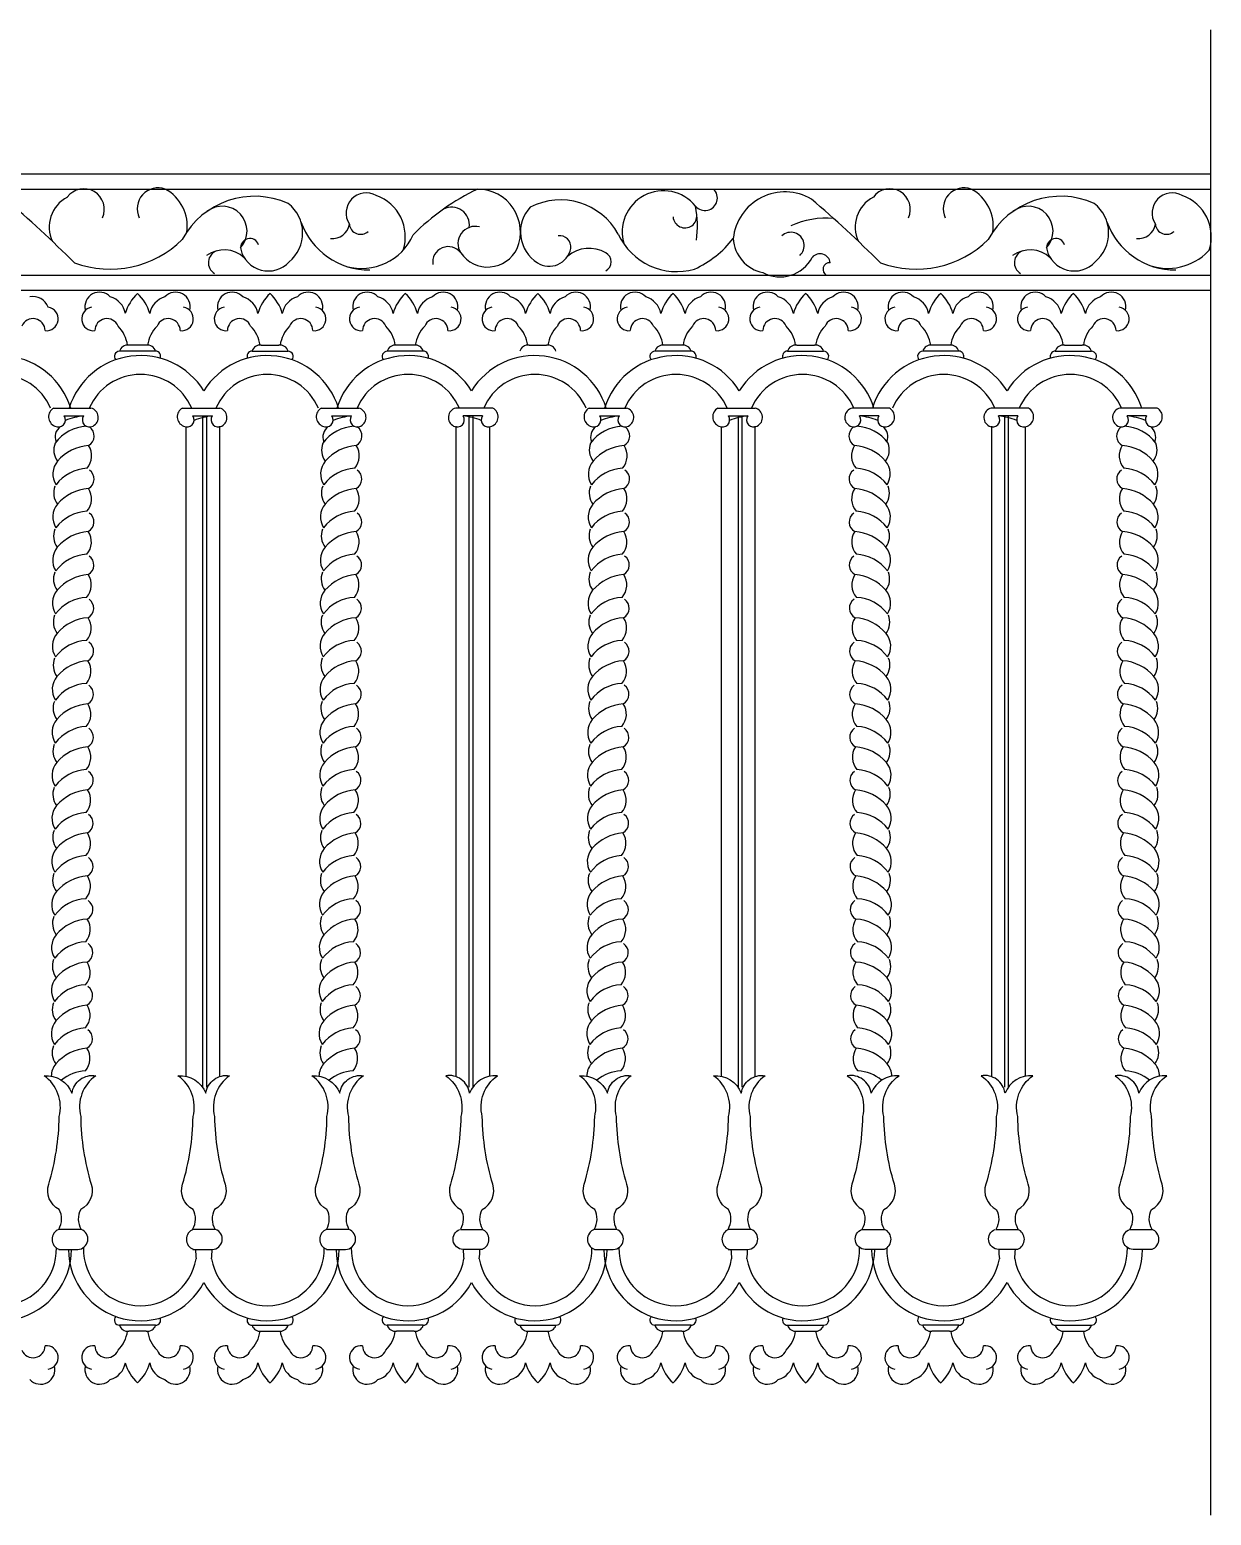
# Model space of a CAD drawing. Header units: metres. Extents: x 2581 to 4418, y 3129 to 4307.
# Drawn here: x 3480 to 4418, y 3129 to 4307 of the extents above; entities that cross this region are included whole.
import ezdxf

# ---------------------------------------------------------------- set-up
doc = ezdxf.new("R2010")
doc.units = ezdxf.units.M
for name, color, linetype in [('3', 3, 'Continuous'), ('4', 4, 'Continuous'), ('7', 7, 'Continuous')]:
    doc.layers.add(name, color=color, linetype=linetype)

msp = doc.modelspace()

# ---------------------------------------------------------------- linework, layer by layer
at = {"layer": '3'}
for p, q in [((4417.42, 3128.51), (4417.42, 4307.47)), ((3572.34, 4057.06), (3558.4, 4057.06)), ((3663.65, 4057.06), (3677.59, 4057.06)), ((3784.89, 4057.06), (3770.94, 4057.06)), ((3876.19, 4057.06), (3890.14, 4057.06)), ((3997.43, 4057.06), (3983.48, 4057.06)), ((4088.73, 4057.06), (4102.68, 4057.06)), ((4209.97, 4057.06), (4196.02, 4057.06)), ((4301.27, 4057.06), (4315.22, 4057.06)), ((3579.71, 4052.41), (3551.04, 4052.41)), ((3656.29, 4052.41), (3684.96, 4052.41)), ((3792.25, 4052.41), (3763.58, 4052.41)), ((4004.79, 4052.41), (3976.12, 4052.41)), ((4081.37, 4052.41), (4110.04, 4052.41)), ((4217.33, 4052.41), (4188.66, 4052.41)), ((4293.91, 4052.41), (4322.58, 4052.41)), ((3617.03, 4001.02), (3617.03, 3468.31)), ((3620.03, 4001.02), (3620.03, 3468.31)), ((3828.5, 4001.02), (3828.5, 3468.31)), ((3831.5, 4001.02), (3831.5, 3468.31)), ((4042.12, 4001.02), (4042.12, 3468.31)), ((4045.12, 4001.02), (4045.12, 3468.31)), ((4253.58, 4001.02), (4253.58, 3468.31)), ((4256.58, 4001.02), (4256.58, 3468.31)), ((3502.97, 3339.45), (3517.97, 3339.45)), ((3609.24, 3339.45), (3624.7, 3339.45)), ((3715.51, 3339.45), (3730.51, 3339.45)), ((3839.3, 3339.45), (3823.83, 3339.45)), ((3928.05, 3339.45), (3943.05, 3339.45)), ((4034.32, 3339.45), (4049.78, 3339.45)), ((4158.11, 3339.45), (4143.11, 3339.45)), ((4264.38, 3339.45), (4248.92, 3339.45)), ((4370.65, 3339.45), (4355.65, 3339.45)), ((3579.71, 3279.32), (3551.04, 3279.32)), ((3656.29, 3279.32), (3684.96, 3279.32)), ((3792.25, 3279.32), (3763.58, 3279.32)), ((3868.83, 3279.32), (3897.5, 3279.32)), ((4004.79, 3279.32), (3976.12, 3279.32)), ((4081.37, 3279.32), (4110.04, 3279.32)), ((4217.33, 3279.32), (4188.66, 3279.32)), ((4293.91, 3279.32), (4322.58, 3279.32)), ((3572.34, 3274.67), (3558.4, 3274.67)), ((3663.65, 3274.67), (3677.59, 3274.67)), ((3784.89, 3274.67), (3770.94, 3274.67)), ((3876.19, 3274.67), (3890.14, 3274.67)), ((3997.43, 3274.67), (3983.48, 3274.67)), ((4088.73, 3274.67), (4102.68, 3274.67)), ((4209.97, 3274.67), (4196.02, 3274.67)), ((4301.27, 3274.67), (4315.22, 3274.67))]:
    msp.add_line(p, q, dxfattribs=at)
for centre, radius, start, end in [((3526.58, 3959.42), 33.35, 92.89, 143.06), ((3739.13, 3959.42), 33.35, 92.89, 143.06), ((3951.67, 3959.42), 33.35, 92.89, 143.06), ((4134.49, 3959.42), 33.35, 36.94, 87.11), ((4347.03, 3959.42), 33.35, 36.94, 87.11), ((3529.18, 3941.57), 36.04, 94.3, 139.26), ((3741.73, 3941.57), 36.04, 94.3, 139.26), ((3954.27, 3941.57), 36.04, 94.3, 139.26), ((4131.89, 3941.57), 36.04, 40.74, 85.7), ((4344.43, 3941.57), 36.04, 40.74, 85.7), ((3527.15, 3926.37), 33.18, 93.26, 142.98), ((3739.69, 3926.37), 33.18, 93.26, 142.98), ((3952.23, 3926.37), 33.18, 93.26, 142.98), ((4133.92, 3926.37), 33.18, 37.02, 86.74), ((4346.47, 3926.37), 33.18, 37.02, 86.74), ((3529.09, 3907.41), 36.04, 94.3, 139.26), ((3741.63, 3907.41), 36.04, 94.3, 139.26), ((3954.17, 3907.41), 36.04, 94.3, 139.26), ((4131.99, 3907.41), 36.04, 40.74, 85.7), ((4344.53, 3907.41), 36.04, 40.74, 85.7), ((3527.06, 3892.2), 33.18, 93.26, 142.98), ((3739.6, 3892.2), 33.18, 93.26, 142.98), ((3952.14, 3892.2), 33.18, 93.26, 142.98), ((4134.02, 3892.2), 33.18, 37.02, 86.74), ((4346.56, 3892.2), 33.18, 37.02, 86.74), ((3528.99, 3873.24), 36.04, 94.3, 139.26), ((3741.54, 3873.24), 36.04, 94.3, 139.26), ((3954.08, 3873.24), 36.04, 94.3, 139.26), ((4132.08, 3873.24), 36.04, 40.74, 85.7), ((4344.62, 3873.24), 36.04, 40.74, 85.7), ((3526.96, 3858.04), 33.18, 93.26, 142.98), ((3739.5, 3858.04), 33.18, 93.26, 142.98), ((3952.05, 3858.04), 33.18, 93.26, 142.98), ((4134.11, 3858.04), 33.18, 37.02, 86.74), ((4346.65, 3858.04), 33.18, 37.02, 86.74), ((3528.9, 3839.08), 36.04, 94.3, 139.26), ((3741.44, 3839.08), 36.04, 94.3, 139.26), ((3953.98, 3839.08), 36.04, 94.3, 139.26), ((4132.17, 3839.08), 36.04, 40.74, 85.7), ((4344.72, 3839.08), 36.04, 40.74, 85.7), ((3526.87, 3823.87), 33.18, 93.26, 142.98), ((3739.41, 3823.87), 33.18, 93.26, 142.98), ((3951.95, 3823.87), 33.18, 93.26, 142.98), ((4134.21, 3823.87), 33.18, 37.02, 86.74), ((4346.75, 3823.87), 33.18, 37.02, 86.74), ((3528.81, 3804.91), 36.04, 94.3, 139.26), ((3741.35, 3804.91), 36.04, 94.3, 139.26), ((3953.89, 3804.91), 36.04, 94.3, 139.26), ((4132.27, 3804.91), 36.04, 40.74, 85.7), ((4344.81, 3804.91), 36.04, 40.74, 85.7), ((3526.77, 3789.71), 33.18, 93.26, 142.98), ((3739.31, 3789.71), 33.18, 93.26, 142.98), ((3951.86, 3789.71), 33.18, 93.26, 142.98), ((4134.3, 3789.71), 33.18, 37.02, 86.74), ((4346.84, 3789.71), 33.18, 37.02, 86.74), ((3528.71, 3770.75), 36.04, 94.3, 139.26), ((3741.25, 3770.75), 36.04, 94.3, 139.26), ((3953.79, 3770.75), 36.04, 94.3, 139.26), ((4132.36, 3770.75), 36.04, 40.74, 85.7), ((4344.91, 3770.75), 36.04, 40.74, 85.7), ((3526.68, 3755.54), 33.18, 93.26, 142.98), ((3739.22, 3755.54), 33.18, 93.26, 142.98), ((3951.76, 3755.54), 33.18, 93.26, 142.98), ((4134.4, 3755.54), 33.18, 37.02, 86.74), ((4346.94, 3755.54), 33.18, 37.02, 86.74), ((3528.62, 3736.58), 36.04, 94.3, 139.26), ((3741.16, 3736.58), 36.04, 94.3, 139.26), ((3953.7, 3736.58), 36.04, 94.3, 139.26), ((4132.46, 3736.58), 36.04, 40.74, 85.7), ((4345, 3736.58), 36.04, 40.74, 85.7), ((3526.58, 3721.38), 33.18, 93.26, 142.98), ((3739.13, 3721.38), 33.18, 93.26, 142.98), ((3951.67, 3721.38), 33.18, 93.26, 142.98), ((4134.49, 3721.38), 33.18, 37.02, 86.74), ((4347.03, 3721.38), 33.18, 37.02, 86.74), ((3528.52, 3702.42), 36.04, 94.3, 139.26), ((3741.06, 3702.42), 36.04, 94.3, 139.26), ((3953.61, 3702.42), 36.04, 94.3, 139.26), ((4132.55, 3702.42), 36.04, 40.74, 85.7), ((4345.1, 3702.42), 36.04, 40.74, 85.7), ((3526.49, 3687.21), 33.18, 93.26, 142.98), ((3739.03, 3687.21), 33.18, 93.26, 142.98), ((3951.57, 3687.21), 33.18, 93.26, 142.98), ((4134.59, 3687.21), 33.18, 37.02, 86.74), ((4347.13, 3687.21), 33.18, 37.02, 86.74), ((3528.43, 3668.25), 36.04, 94.3, 139.26), ((3740.97, 3668.25), 36.04, 94.3, 139.26), ((3953.51, 3668.25), 36.04, 94.3, 139.26), ((4132.65, 3668.25), 36.04, 40.74, 85.7), ((4345.19, 3668.25), 36.04, 40.74, 85.7), ((3526.39, 3653.05), 33.18, 93.26, 142.98), ((3738.94, 3653.05), 33.18, 93.26, 142.98), ((3951.48, 3653.05), 33.18, 93.26, 142.98), ((4134.68, 3653.05), 33.18, 37.02, 86.74), ((4347.22, 3653.05), 33.18, 37.02, 86.74), ((3528.33, 3634.09), 36.04, 94.3, 139.26), ((3740.87, 3634.09), 36.04, 94.3, 139.26), ((3953.42, 3634.09), 36.04, 94.3, 139.26), ((4132.74, 3634.09), 36.04, 40.74, 85.7), ((4345.28, 3634.09), 36.04, 40.74, 85.7), ((3526.3, 3618.88), 33.18, 93.26, 142.98), ((3738.84, 3618.88), 33.18, 93.26, 142.98), ((3951.38, 3618.88), 33.18, 93.26, 142.98), ((4134.78, 3618.88), 33.18, 37.02, 86.74), ((4347.32, 3618.88), 33.18, 37.02, 86.74), ((3528.24, 3599.92), 36.04, 94.3, 139.26), ((3740.78, 3599.92), 36.04, 94.3, 139.26), ((3953.32, 3599.92), 36.04, 94.3, 139.26), ((4132.84, 3599.92), 36.04, 40.74, 85.7), ((4345.38, 3599.92), 36.04, 40.74, 85.7), ((3526.21, 3584.72), 33.18, 93.26, 142.98), ((3738.75, 3584.72), 33.18, 93.26, 142.98), ((3951.29, 3584.72), 33.18, 93.26, 142.98), ((4134.87, 3584.72), 33.18, 37.02, 86.74), ((4347.41, 3584.72), 33.18, 37.02, 86.74), ((3528.14, 3565.76), 36.04, 94.3, 139.26), ((3740.68, 3565.76), 36.04, 94.3, 139.26), ((3953.23, 3565.76), 36.04, 94.3, 139.26), ((4132.93, 3565.76), 36.04, 40.74, 85.7), ((4345.47, 3565.76), 36.04, 40.74, 85.7), ((3526.11, 3550.55), 33.18, 93.26, 142.98), ((3738.65, 3550.55), 33.18, 93.26, 142.98), ((3951.19, 3550.55), 33.18, 93.26, 142.98), ((4134.96, 3550.55), 33.18, 37.02, 86.74), ((4347.51, 3550.55), 33.18, 37.02, 86.74), ((3528.05, 3531.59), 36.04, 94.3, 139.26), ((3740.59, 3531.59), 36.04, 94.3, 139.26), ((3953.13, 3531.59), 36.04, 94.3, 139.26), ((4133.03, 3531.59), 36.04, 40.74, 85.7), ((4345.57, 3531.59), 36.04, 40.74, 85.7), ((3526.02, 3516.39), 33.18, 93.26, 142.98), ((3738.56, 3516.39), 33.18, 93.26, 142.98), ((3951.1, 3516.39), 33.18, 93.26, 142.98), ((4135.06, 3516.39), 33.18, 37.02, 86.74), ((4347.6, 3516.39), 33.18, 37.02, 86.74), ((3527.95, 3497.43), 36.04, 94.3, 139.26), ((3740.5, 3497.43), 36.04, 94.3, 139.26), ((3953.04, 3497.43), 36.04, 94.3, 139.26), ((4133.12, 3497.43), 36.04, 40.74, 85.7), ((4345.66, 3497.43), 36.04, 40.74, 85.7), ((3525.92, 3482.22), 33.18, 93.26, 142.98), ((3738.46, 3482.22), 33.18, 93.26, 142.98), ((3951, 3482.22), 33.18, 93.26, 142.98), ((4135.15, 3482.22), 33.18, 37.02, 86.74), ((4347.7, 3482.22), 33.18, 37.02, 86.74), ((3527.86, 3463.26), 36.04, 94.3, 139.26), ((3740.4, 3463.26), 36.04, 94.3, 139.26), ((3952.94, 3463.26), 36.04, 94.3, 139.26), ((4133.22, 3463.26), 36.04, 40.74, 85.7), ((4345.76, 3463.26), 36.04, 40.74, 85.7), ((3525.83, 3448.06), 33.18, 93.26, 128.92), ((3738.37, 3448.06), 33.18, 93.26, 128.92), ((3950.91, 3448.06), 33.18, 93.26, 128.92), ((4135.25, 3448.06), 33.18, 51.08, 86.74), ((4347.79, 3448.06), 33.18, 51.08, 86.74)]:
    msp.add_arc(centre, radius, start, end, dxfattribs=at)
at = {"layer": '4'}
for points in [[(3502.85, 3355.43, 0.26), (3503.2, 3371.29, -0.37), (3494.89, 3391.28, 0.07), (3503.2, 3444.91, 0.31), (3491.22, 3477.32, -0.33), (3513.31, 3463.59, -0.42), (3532.23, 3477.32, 0.31), (3520.25, 3444.91, 0.07), (3528.56, 3391.28, -0.37), (3520.25, 3371.29, 0.26), (3520.6, 3355.43)], [(3609.12, 3355.43, 0.26), (3609.47, 3371.29, -0.37), (3601.16, 3391.28, 0.07), (3609.47, 3444.91, 0.31), (3597.49, 3477.32, -0.33), (3619.58, 3463.59, -0.42), (3638.5, 3477.32, 0.31), (3626.52, 3444.91, 0.07), (3634.83, 3391.28, -0.37), (3626.52, 3371.29, 0.26), (3626.87, 3355.43)], [(3715.39, 3355.43, 0.26), (3715.74, 3371.29, -0.37), (3707.43, 3391.28, 0.07), (3715.74, 3444.91, 0.31), (3703.76, 3477.32, -0.33), (3725.85, 3463.59, -0.42), (3744.77, 3477.32, 0.31), (3732.79, 3444.91, 0.07), (3741.1, 3391.28, -0.37), (3732.79, 3371.29, 0.26), (3733.14, 3355.43)], [(3839.41, 3355.43, -0.26), (3839.06, 3371.29, 0.37), (3847.37, 3391.28, -0.07), (3839.06, 3444.91, -0.31), (3851.04, 3477.32, 0.33), (3828.95, 3463.59, 0.42), (3810.03, 3477.32, -0.31), (3822.02, 3444.91, -0.07), (3813.7, 3391.28, 0.37), (3822.02, 3371.29, -0.26), (3821.66, 3355.43)], [(3927.93, 3355.43, 0.26), (3928.29, 3371.29, -0.37), (3919.97, 3391.28, 0.07), (3928.29, 3444.91, 0.31), (3916.3, 3477.32, -0.33), (3938.4, 3463.59, -0.42), (3957.32, 3477.32, 0.31), (3945.33, 3444.91, 0.07), (3953.64, 3391.28, -0.37), (3945.33, 3371.29, 0.26), (3945.68, 3355.43)], [(4034.2, 3355.43, 0.26), (4034.56, 3371.29, -0.37), (4026.24, 3391.28, 0.07), (4034.56, 3444.91, 0.31), (4022.57, 3477.32, -0.33), (4044.67, 3463.59, -0.42), (4063.59, 3477.32, 0.31), (4051.6, 3444.91, 0.07), (4059.92, 3391.28, -0.37), (4051.6, 3371.29, 0.26), (4051.95, 3355.43)], [(4158.22, 3355.43, -0.26), (4157.87, 3371.29, 0.37), (4166.19, 3391.28, -0.07), (4157.87, 3444.91, -0.31), (4169.86, 3477.32, 0.33), (4147.76, 3463.59, 0.42), (4128.84, 3477.32, -0.31), (4140.83, 3444.91, -0.07), (4132.51, 3391.28, 0.37), (4140.83, 3371.29, -0.26), (4140.48, 3355.43)], [(4264.5, 3355.43, -0.26), (4264.14, 3371.29, 0.37), (4272.46, 3391.28, -0.07), (4264.14, 3444.91, -0.31), (4276.13, 3477.32, 0.33), (4254.03, 3463.59, 0.42), (4235.11, 3477.32, -0.31), (4247.1, 3444.91, -0.07), (4238.79, 3391.28, 0.37), (4247.1, 3371.29, -0.26), (4246.75, 3355.43)], [(4370.77, 3355.43, -0.26), (4370.41, 3371.29, 0.37), (4378.73, 3391.28, -0.07), (4370.41, 3444.91, -0.31), (4382.4, 3477.32, 0.33), (4360.31, 3463.59, 0.42), (4341.38, 3477.32, -0.31), (4353.37, 3444.91, -0.07), (4345.06, 3391.28, 0.37), (4353.37, 3371.29, -0.26), (4353.02, 3355.43)]]:
    msp.add_lwpolyline(points, format="xyb", close=True, dxfattribs=at)
for points in [[(3517.97, 3339.45, 0.82), (3520.6, 3355.43, 0.82)], [(3624.7, 3339.45, 0.82), (3627.33, 3355.43, 0.82)], [(3730.51, 3339.45, 0.82), (3733.14, 3355.43, 0.82)], [(3823.83, 3339.45, -0.82), (3821.2, 3355.43, -0.82)], [(3943.05, 3339.45, 0.82), (3945.68, 3355.43, 0.82)], [(4049.78, 3339.45, 0.82), (4052.42, 3355.43, 0.82)], [(4143.11, 3339.45, -0.82), (4140.48, 3355.43, -0.82)], [(4248.92, 3339.45, -0.82), (4246.28, 3355.43, -0.82)], [(4355.65, 3339.45, -0.82), (4353.02, 3355.43, -0.82)]]:
    msp.add_lwpolyline(points, format="xyb", dxfattribs=at)
for centre, radius, start, end in [((3482.52, 4082.97), 12.72, 19.72, 102.46), ((3535.12, 4087.68), 11.51, 42.06, 194.52), ((3539.34, 4079.37), 16.6, 9.9, 74.85), ((3587.95, 4073.43), 33.44, 132.47, 164.75), ((3542.79, 4073.43), 33.44, 15.25, 47.53), ((3591.41, 4079.37), 16.6, 105.15, 170.1), ((3595.62, 4087.68), 11.51, 345.48, 137.94), ((3640.37, 4087.68), 11.51, 42.06, 194.52), ((3644.59, 4079.37), 16.6, 9.9, 74.85), ((3693.2, 4073.43), 33.44, 132.47, 164.75), ((3648.04, 4073.43), 33.44, 15.25, 47.53), ((3696.66, 4079.37), 16.6, 105.15, 170.1), ((3700.87, 4087.68), 11.51, 345.48, 137.94), ((3747.67, 4087.68), 11.51, 42.06, 194.52), ((3751.88, 4079.37), 16.6, 9.9, 74.85), ((3800.49, 4073.43), 33.44, 132.47, 164.75), ((3755.33, 4073.43), 33.44, 15.25, 47.53), ((3803.95, 4079.37), 16.6, 105.15, 170.1), ((3808.16, 4087.68), 11.51, 345.48, 137.94), ((3852.92, 4087.68), 11.51, 42.06, 194.52), ((3857.13, 4079.37), 16.6, 9.9, 74.85), ((3905.74, 4073.43), 33.44, 132.47, 164.75), ((3860.58, 4073.43), 33.44, 15.25, 47.53), ((3909.2, 4079.37), 16.6, 105.15, 170.1), ((3913.41, 4087.68), 11.51, 345.48, 137.94), ((3960.21, 4087.68), 11.51, 42.06, 194.52), ((3964.42, 4079.37), 16.6, 9.9, 74.85), ((4013.03, 4073.43), 33.44, 132.47, 164.75), ((3967.87, 4073.43), 33.44, 15.25, 47.53), ((4016.49, 4079.37), 16.6, 105.15, 170.1), ((4020.7, 4087.68), 11.51, 345.48, 137.94), ((4065.46, 4087.68), 11.51, 42.06, 194.52), ((4069.67, 4079.37), 16.6, 9.9, 74.85), ((4118.28, 4073.43), 33.44, 132.47, 164.75), ((4073.12, 4073.43), 33.44, 15.25, 47.53), ((4121.74, 4079.37), 16.6, 105.15, 170.1), ((4125.95, 4087.68), 11.51, 345.48, 137.94), ((4172.75, 4087.68), 11.51, 42.06, 194.52), ((4176.96, 4079.37), 16.6, 9.9, 74.85), ((4225.58, 4073.43), 33.44, 132.47, 164.75), ((4180.42, 4073.43), 33.44, 15.25, 47.53), ((4229.03, 4079.37), 16.6, 105.15, 170.1), ((4233.24, 4087.68), 11.51, 345.48, 137.94), ((4278, 4087.68), 11.51, 42.06, 194.52), ((4282.21, 4079.37), 16.6, 9.9, 74.85), ((4330.83, 4073.43), 33.44, 132.47, 164.75), ((4285.67, 4073.43), 33.44, 15.25, 47.53), ((4334.28, 4079.37), 16.6, 105.15, 170.1), ((4338.49, 4087.68), 11.51, 345.48, 137.94), ((3492.99, 4077.98), 9.4, 263.81, 80.77), ((3530.46, 4077.98), 9.4, 99.23, 276.19), ((3600.28, 4077.98), 9.4, 263.81, 80.77), ((3635.71, 4077.98), 9.4, 99.23, 276.19), ((3705.53, 4077.98), 9.4, 263.81, 80.77), ((3743, 4077.98), 9.4, 99.23, 276.19), ((3812.83, 4077.98), 9.4, 263.81, 80.77), ((3848.25, 4077.98), 9.4, 99.23, 276.19), ((3918.08, 4077.98), 9.4, 263.81, 80.77), ((3955.54, 4077.98), 9.4, 99.23, 276.19), ((4025.37, 4077.98), 9.4, 263.81, 80.77), ((4060.79, 4077.98), 9.4, 99.23, 276.19), ((4130.62, 4077.98), 9.4, 263.81, 80.77), ((4168.08, 4077.98), 9.4, 99.23, 276.19), ((4237.91, 4077.98), 9.4, 263.81, 80.77), ((4273.33, 4077.98), 9.4, 99.23, 276.19), ((4343.16, 4077.98), 9.4, 263.81, 80.77), ((3482.44, 4068.64), 9.54, 0, 158.34), ((3541.01, 4068.64), 9.54, 21.66, 180), ((3531.71, 4053.68), 25.91, 7.66, 45.48), ((3599.04, 4053.68), 25.91, 134.52, 172.34), ((3589.73, 4068.64), 9.54, 0, 158.34), ((3646.26, 4068.64), 9.54, 21.66, 180), ((3636.96, 4053.68), 25.91, 7.66, 45.48), ((3704.29, 4053.68), 25.91, 134.52, 172.34), ((3694.98, 4068.64), 9.54, 0, 158.34), ((3753.55, 4068.64), 9.54, 21.66, 180), ((3744.25, 4053.68), 25.91, 7.66, 45.48), ((3811.58, 4053.68), 25.91, 134.52, 172.34), ((3802.27, 4068.64), 9.54, 0, 158.34), ((3858.8, 4068.64), 9.54, 21.66, 180), ((3849.5, 4053.68), 25.91, 7.66, 45.48), ((3916.83, 4053.68), 25.91, 134.52, 172.34), ((3907.52, 4068.64), 9.54, 0, 158.34), ((3966.09, 4068.64), 9.54, 21.66, 180), ((3956.79, 4053.68), 25.91, 7.66, 45.48), ((4024.12, 4053.68), 25.91, 134.52, 172.34), ((4014.82, 4068.64), 9.54, 0, 158.34), ((4071.34, 4068.64), 9.54, 21.66, 180), ((4062.04, 4053.68), 25.91, 7.66, 45.48), ((4129.37, 4053.68), 25.91, 134.52, 172.34), ((4120.07, 4068.64), 9.54, 0, 158.34), ((4178.63, 4068.64), 9.54, 21.66, 180), ((4169.33, 4053.68), 25.91, 7.66, 45.48), ((4236.66, 4053.68), 25.91, 134.52, 172.34), ((4227.36, 4068.64), 9.54, 0, 158.34), ((4283.88, 4068.64), 9.54, 21.66, 180), ((4274.58, 4053.68), 25.91, 7.66, 45.48), ((4341.91, 4053.68), 25.91, 134.52, 172.34), ((4332.61, 4068.64), 9.54, 0, 158.34), ((3557.39, 4050.51), 6.63, 81.24, 163.28), ((3573.35, 4050.51), 6.63, 16.72, 98.76), ((3662.64, 4050.51), 6.63, 81.24, 163.28), ((3678.61, 4050.51), 6.63, 16.72, 98.76), ((3769.93, 4050.51), 6.63, 81.24, 163.28), ((3785.9, 4050.51), 6.63, 16.72, 98.76), ((3875.18, 4050.51), 6.63, 81.24, 163.28), ((3891.15, 4050.51), 6.63, 16.72, 98.76), ((3982.47, 4050.51), 6.63, 81.24, 163.28), ((3998.44, 4050.51), 6.63, 16.72, 98.76), ((4087.72, 4050.51), 6.63, 81.24, 163.28), ((4103.69, 4050.51), 6.63, 16.72, 98.76), ((4195.01, 4050.51), 6.63, 81.24, 163.28), ((4210.98, 4050.51), 6.63, 16.72, 98.76), ((4300.26, 4050.51), 6.63, 81.24, 163.28), ((4316.23, 4050.51), 6.63, 16.72, 98.76), ((3455.74, 3989.59), 59.28, 17.23, 148.03), ((3567.71, 3989.59), 59.28, 31.97, 162.77), ((3551.19, 4048.24), 4.18, 92.06, 221.9), ((3579.56, 4048.24), 4.18, 337.14, 87.94), ((3668.29, 3989.59), 59.28, 17.23, 148.03), ((3656.44, 4048.24), 4.18, 92.06, 202.86), ((3684.81, 4048.24), 4.18, 318.1, 87.94), ((3780.25, 3989.59), 59.28, 31.97, 162.77), ((3763.73, 4048.24), 4.18, 92.06, 221.9), ((3792.1, 4048.24), 4.18, 337.14, 87.94), ((3880.83, 3989.59), 59.28, 17.23, 148.03), ((3992.79, 3989.59), 59.28, 31.97, 162.77), ((3976.27, 4048.24), 4.18, 92.06, 221.9), ((4004.64, 4048.24), 4.18, 337.14, 87.94), ((4093.37, 3989.59), 59.28, 17.23, 148.03), ((4081.52, 4048.24), 4.18, 92.06, 202.86), ((4109.89, 4048.24), 4.18, 318.1, 87.94), ((4205.33, 3989.59), 59.28, 31.97, 162.77), ((4188.81, 4048.24), 4.18, 92.06, 221.9), ((4217.18, 4048.24), 4.18, 337.14, 87.94), ((4305.91, 3989.59), 59.28, 17.23, 148.03), ((4294.06, 4048.24), 4.18, 92.06, 202.86), ((4322.43, 4048.24), 4.18, 318.1, 87.94), ((3455.74, 3989.59), 44.28, 23.36, 156.64), ((3567.71, 3989.59), 44.28, 23.36, 156.64), ((3668.29, 3989.59), 44.28, 23.36, 156.64), ((3780.25, 3989.59), 44.28, 23.36, 156.64), ((3880.83, 3989.59), 44.28, 23.36, 156.64), ((3992.79, 3989.59), 44.28, 23.36, 156.64), ((4093.37, 3989.59), 44.28, 23.36, 156.64), ((4205.33, 3989.59), 44.28, 23.36, 156.64), ((4305.91, 3989.59), 44.28, 23.36, 156.64), ((3512.65, 3491), 14.96, 319, 33.26), ((3725.19, 3491), 14.96, 319, 33.26), ((3937.74, 3491), 14.96, 319, 33.26), ((4148.42, 3491), 14.96, 146.74, 221), ((4360.96, 3491), 14.96, 146.74, 221), ((3512.71, 3476.58), 15.87, 139.99, 178.18), ((3725.25, 3476.58), 15.87, 139.99, 178.18), ((3937.79, 3476.58), 15.87, 139.99, 178.18), ((4148.37, 3476.58), 15.87, 1.82, 40.01), ((4360.91, 3476.58), 15.87, 1.82, 40.01), ((3506.04, 3347.51), 8.54, 111.93, 248.07), ((3612.77, 3347.51), 8.54, 111.93, 248.07), ((3718.58, 3347.51), 8.54, 111.93, 248.07), ((3835.76, 3347.51), 8.54, 291.93, 68.07), ((3931.12, 3347.51), 8.54, 111.93, 248.07), ((4037.86, 3347.51), 8.54, 111.93, 248.07), ((4155.03, 3347.51), 8.54, 291.93, 68.07), ((4260.84, 3347.51), 8.54, 291.93, 68.07), ((4367.58, 3347.51), 8.54, 291.93, 68.07), ((3455.92, 3339.93), 57.07, 207.84, 359.52), ((3455.92, 3339.93), 45.07, 189.93, 1.32), ((3567.53, 3339.93), 57.07, 180.48, 332.16), ((3567.53, 3339.93), 45.07, 178.68, 350.07), ((3668.46, 3339.93), 57.07, 180.48, 187.83), ((3668.46, 3339.93), 57.07, 207.84, 359.52), ((3668.46, 3339.93), 45.07, 189.93, 1.32), ((3567.53, 3339.93), 57.07, 352.17, 359.52), ((3780.07, 3339.93), 57.07, 180.48, 332.16), ((3780.07, 3339.93), 45.07, 178.68, 350.07), ((3881, 3339.93), 57.07, 180.48, 187.83), ((3881, 3339.93), 57.07, 207.84, 359.52), ((3881, 3339.93), 45.07, 189.93, 1.32), ((3780.07, 3339.93), 57.07, 352.17, 359.52), ((3992.62, 3339.93), 57.07, 180.48, 332.16), ((3992.62, 3339.93), 45.07, 178.68, 350.07), ((4093.54, 3339.93), 57.07, 180.48, 187.83), ((4093.54, 3339.93), 57.07, 207.84, 359.52), ((4093.54, 3339.93), 45.07, 189.93, 1.32), ((3992.62, 3339.93), 57.07, 352.17, 359.52), ((4205.16, 3339.93), 57.07, 180.48, 332.16), ((4205.16, 3339.93), 45.07, 178.68, 350.07), ((4306.08, 3339.93), 57.07, 180.48, 187.83), ((4306.08, 3339.93), 57.07, 207.84, 359.52), ((4306.08, 3339.93), 45.07, 189.93, 1.32), ((4205.16, 3339.93), 57.07, 352.17, 359.52), ((3551.19, 3283.49), 4.18, 138.1, 267.94), ((3557.39, 3281.23), 6.63, 196.72, 278.76), ((3573.35, 3281.23), 6.63, 261.24, 343.28), ((3579.56, 3283.49), 4.18, 272.06, 22.86), ((3656.44, 3283.49), 4.18, 157.14, 267.94), ((3662.64, 3281.23), 6.63, 196.72, 278.76), ((3678.61, 3281.23), 6.63, 261.24, 343.28), ((3684.81, 3283.49), 4.18, 272.06, 41.9), ((3763.73, 3283.49), 4.18, 138.1, 267.94), ((3769.93, 3281.23), 6.63, 196.72, 278.76), ((3785.9, 3281.23), 6.63, 261.24, 343.28), ((3792.1, 3283.49), 4.18, 272.06, 22.86), ((3868.98, 3283.49), 4.18, 157.14, 267.94), ((3875.18, 3281.23), 6.63, 196.72, 278.76), ((3891.15, 3281.23), 6.63, 261.24, 343.28), ((3897.35, 3283.49), 4.18, 272.06, 41.9), ((3976.27, 3283.49), 4.18, 138.1, 267.94), ((3982.47, 3281.23), 6.63, 196.72, 278.76), ((3998.44, 3281.23), 6.63, 261.24, 343.28), ((4004.64, 3283.49), 4.18, 272.06, 22.86), ((4081.52, 3283.49), 4.18, 157.14, 267.94), ((4087.72, 3281.23), 6.63, 196.72, 278.76), ((4103.69, 3281.23), 6.63, 261.24, 343.28), ((4109.89, 3283.49), 4.18, 272.06, 41.9), ((4188.81, 3283.49), 4.18, 138.1, 267.94), ((4195.01, 3281.23), 6.63, 196.72, 278.76), ((4210.98, 3281.23), 6.63, 261.24, 343.28), ((4217.18, 3283.49), 4.18, 272.06, 22.86), ((4294.06, 3283.49), 4.18, 157.14, 267.94), ((4300.26, 3281.23), 6.63, 196.72, 278.76), ((4316.23, 3281.23), 6.63, 261.24, 343.28), ((4322.43, 3283.49), 4.18, 272.06, 41.9), ((3531.71, 3278.05), 25.91, 314.52, 352.34), ((3599.04, 3278.05), 25.91, 187.66, 225.48), ((3636.96, 3278.05), 25.91, 314.52, 352.34), ((3704.29, 3278.05), 25.91, 187.66, 225.48), ((3744.25, 3278.05), 25.91, 314.52, 352.34), ((3811.58, 3278.05), 25.91, 187.66, 225.48), ((3849.5, 3278.05), 25.91, 314.52, 352.34), ((3916.83, 3278.05), 25.91, 187.66, 225.48), ((3956.79, 3278.05), 25.91, 314.52, 352.34), ((4024.12, 3278.05), 25.91, 187.66, 225.48), ((4062.04, 3278.05), 25.91, 314.52, 352.34), ((4129.37, 3278.05), 25.91, 187.66, 225.48), ((4169.33, 3278.05), 25.91, 314.52, 352.34), ((4236.66, 3278.05), 25.91, 187.66, 225.48), ((4274.58, 3278.05), 25.91, 314.52, 352.34), ((4341.91, 3278.05), 25.91, 187.66, 225.48), ((3482.44, 3263.09), 9.54, 201.66, 0), ((3492.99, 3253.75), 9.4, 279.23, 96.19), ((3530.46, 3253.75), 9.4, 83.81, 260.77), ((3541.01, 3263.09), 9.54, 180, 338.34), ((3589.73, 3263.09), 9.54, 201.66, 0), ((3600.28, 3253.75), 9.4, 279.23, 96.19), ((3635.71, 3253.75), 9.4, 83.81, 260.77), ((3646.26, 3263.09), 9.54, 180, 338.34), ((3694.98, 3263.09), 9.54, 201.66, 0), ((3705.53, 3253.75), 9.4, 279.23, 96.19), ((3743, 3253.75), 9.4, 83.81, 260.77), ((3753.55, 3263.09), 9.54, 180, 338.34), ((3802.27, 3263.09), 9.54, 201.66, 0), ((3812.83, 3253.75), 9.4, 279.23, 96.19), ((3848.25, 3253.75), 9.4, 83.81, 260.77), ((3858.8, 3263.09), 9.54, 180, 338.34), ((3907.52, 3263.09), 9.54, 201.66, 0), ((3918.08, 3253.75), 9.4, 279.23, 96.19), ((3955.54, 3253.75), 9.4, 83.81, 260.77), ((3966.09, 3263.09), 9.54, 180, 338.34), ((4014.82, 3263.09), 9.54, 201.66, 0), ((4025.37, 3253.75), 9.4, 279.23, 96.19), ((4060.79, 3253.75), 9.4, 83.81, 260.77), ((4071.34, 3263.09), 9.54, 180, 338.34), ((4120.07, 3263.09), 9.54, 201.66, 0), ((4130.62, 3253.75), 9.4, 279.23, 96.19), ((4168.08, 3253.75), 9.4, 83.81, 260.77), ((4178.63, 3263.09), 9.54, 180, 338.34), ((4227.36, 3263.09), 9.54, 201.66, 0), ((4237.91, 3253.75), 9.4, 279.23, 96.19), ((4273.33, 3253.75), 9.4, 83.81, 260.77), ((4283.88, 3263.09), 9.54, 180, 338.34), ((4332.61, 3263.09), 9.54, 201.66, 0), ((4343.16, 3253.75), 9.4, 279.23, 96.19), ((3488.33, 3244.05), 11.51, 222.06, 14.52), ((3535.12, 3244.05), 11.51, 165.48, 317.94), ((3539.34, 3252.36), 16.6, 285.15, 350.1), ((3587.95, 3258.3), 33.44, 195.25, 227.53), ((3542.79, 3258.3), 33.44, 312.47, 344.75), ((3591.41, 3252.36), 16.6, 189.9, 254.85), ((3595.62, 3244.05), 11.51, 222.06, 14.52), ((3640.37, 3244.05), 11.51, 165.48, 317.94), ((3644.59, 3252.36), 16.6, 285.15, 350.1), ((3693.2, 3258.3), 33.44, 195.25, 227.53), ((3648.04, 3258.3), 33.44, 312.47, 344.75), ((3696.66, 3252.36), 16.6, 189.9, 254.85), ((3700.87, 3244.05), 11.51, 222.06, 14.52), ((3747.67, 3244.05), 11.51, 165.48, 317.94), ((3751.88, 3252.36), 16.6, 285.15, 350.1), ((3800.49, 3258.3), 33.44, 195.25, 227.53), ((3755.33, 3258.3), 33.44, 312.47, 344.75), ((3803.95, 3252.36), 16.6, 189.9, 254.85), ((3808.16, 3244.05), 11.51, 222.06, 14.52), ((3852.92, 3244.05), 11.51, 165.48, 317.94), ((3857.13, 3252.36), 16.6, 285.15, 350.1), ((3905.74, 3258.3), 33.44, 195.25, 227.53), ((3860.58, 3258.3), 33.44, 312.47, 344.75), ((3909.2, 3252.36), 16.6, 189.9, 254.85), ((3913.41, 3244.05), 11.51, 222.06, 14.52), ((3960.21, 3244.05), 11.51, 165.48, 317.94), ((3964.42, 3252.36), 16.6, 285.15, 350.1), ((4013.03, 3258.3), 33.44, 195.25, 227.53), ((3967.87, 3258.3), 33.44, 312.47, 344.75), ((4016.49, 3252.36), 16.6, 189.9, 254.85), ((4020.7, 3244.05), 11.51, 222.06, 14.52), ((4065.46, 3244.05), 11.51, 165.48, 317.94), ((4069.67, 3252.36), 16.6, 285.15, 350.1), ((4118.28, 3258.3), 33.44, 195.25, 227.53), ((4073.12, 3258.3), 33.44, 312.47, 344.75), ((4121.74, 3252.36), 16.6, 189.9, 254.85), ((4125.95, 3244.05), 11.51, 222.06, 14.52), ((4172.75, 3244.05), 11.51, 165.48, 317.94), ((4176.96, 3252.36), 16.6, 285.15, 350.1), ((4225.58, 3258.3), 33.44, 195.25, 227.53), ((4180.42, 3258.3), 33.44, 312.47, 344.75), ((4229.03, 3252.36), 16.6, 189.9, 254.85), ((4233.24, 3244.05), 11.51, 222.06, 14.52), ((4278, 3244.05), 11.51, 165.48, 317.94), ((4282.21, 3252.36), 16.6, 285.15, 350.1), ((4330.83, 3258.3), 33.44, 195.25, 227.53), ((4285.67, 3258.3), 33.44, 312.47, 344.75), ((4334.28, 3252.36), 16.6, 189.9, 254.85), ((4338.49, 3244.05), 11.51, 222.06, 14.52)]:
    msp.add_arc(centre, radius, start, end, dxfattribs=at)
at = {"layer": '7'}
for p, q in [((2580.8, 4193.03), (4417.42, 4193.03)), ((2580.8, 4181.03), (4417.42, 4181.03)), ((4417.42, 4112.53), (2580.8, 4112.53)), ((4417.42, 4100.53), (2580.8, 4100.53)), ((3498.83, 4007.15), (3528.41, 4007.15)), ((3507.2, 4001.02), (3522.53, 4001.02)), ((3601, 4007.15), (3630.58, 4007.15)), ((3609.37, 4001.02), (3624.7, 4001.02)), ((3711.38, 4007.15), (3740.96, 4007.15)), ((3719.74, 4001.02), (3735.08, 4001.02)), ((3847.53, 4007.15), (3817.95, 4007.15)), ((3839.17, 4001.02), (3823.83, 4001.02)), ((3923.92, 4007.15), (3953.5, 4007.15)), ((3932.28, 4001.02), (3947.62, 4001.02)), ((4026.09, 4007.15), (4055.66, 4007.15)), ((4034.45, 4001.02), (4049.79, 4001.02)), ((4162.24, 4007.15), (4132.66, 4007.15)), ((4153.88, 4001.02), (4138.54, 4001.02)), ((4272.62, 4007.15), (4243.04, 4007.15)), ((4264.25, 4001.02), (4248.91, 4001.02)), ((4374.78, 4007.15), (4345.2, 4007.15)), ((4366.42, 4001.02), (4351.08, 4001.02)), ((3603.62, 3992.29), (3603.62, 3477.08)), ((3630.39, 3992.94), (3630.39, 3476.42)), ((3818.14, 3992.94), (3818.14, 3476.42)), ((3844.91, 3992.29), (3844.91, 3477.08)), ((4028.71, 3992.29), (4028.71, 3477.08)), ((4055.47, 3992.94), (4055.47, 3476.42)), ((4243.23, 3992.94), (4243.23, 3476.42)), ((4269.99, 3992.29), (4269.99, 3477.08))]:
    msp.add_line(p, q, dxfattribs=at)
for centre, radius, start, end in [((3521.58, 4151.03), 26.34, 116.93, 206.31), ((3522.78, 4165.02), 16.21, 334.84, 144.13), ((3581.76, 4165.3), 16.7, 70.41, 205.43), ((3571.46, 4151.69), 33.37, 351.76, 61.54), ((3658.25, 4110.18), 65.11, 65.71, 151.72), ((3747.03, 4161.9), 16.1, 60.72, 212.94), ((3743.08, 4143.15), 34.86, 342.37, 70.16), ((3912.67, 4017.88), 180.49, 115.32, 135.41), ((3835.18, 4146.83), 34.2, 337.79, 89.51), ((3982.8, 4147.03), 32.66, 38.59, 197.49), ((4015.79, 4173.86), 9.88, 220.86, 46.58), ((4079.34, 4137.51), 41.3, 59.52, 174.11), ((4161.42, 4151.04), 26.34, 116.93, 206.31), ((4162.62, 4165.03), 16.21, 334.84, 144.13), ((4221.6, 4165.31), 16.7, 70.41, 205.43), ((4211.3, 4151.7), 33.37, 351.76, 61.54), ((4298.09, 4110.19), 65.11, 65.71, 151.72), ((4386.87, 4161.91), 16.1, 60.72, 212.94), ((4382.91, 4143.16), 34.86, 342.37, 70.16), ((2810.92, 3413.16), 999.69, 45.2, 49.48), ((3632.59, 4147.69), 19.7, 317.62, 128.44), ((3666.66, 4146.08), 29.79, 309.85, 51.92), ((3814.71, 4152.53), 14.12, 352.09, 117.45), ((3898.31, 4146.97), 28.94, 137.03, 237.68), ((3900.98, 4119.75), 52.64, 29.04, 116.93), ((3925.17, 4151.66), 84.63, 352.3, 10.72), ((3450.76, 3413.17), 999.69, 45.2, 49.48), ((4272.43, 4147.7), 19.7, 317.62, 128.44), ((4306.5, 4146.09), 29.79, 309.85, 51.92), ((3749.09, 4174.07), 57.27, 199.34, 270.82), ((3719.91, 4155.48), 13.81, 264.34, 350.24), ((3742.45, 4154.09), 8.98, 186.04, 312.27), ((3833.46, 4137.74), 13.7, 75.49, 212.66), ((3999.92, 4159.67), 9.45, 184.96, 5.24), ((4111.63, 4092.41), 65.47, 84.39, 115.06), ((4388.93, 4174.08), 57.27, 199.34, 270.82), ((4359.75, 4155.49), 13.81, 264.34, 350.24), ((4382.29, 4154.1), 8.98, 186.04, 312.27), ((3543.59, 4198.93), 81.48, 249.73, 314.71), ((3654.52, 4134.41), 7.37, 18.5, 189.56), ((3743.24, 4162.78), 44.76, 254.34, 336.03), ((3900.51, 4135.18), 8.8, 351.7, 98.33), ((3993.41, 4166.54), 51.03, 204.58, 286.16), ((3973.29, 4192.47), 82.43, 294.61, 322.03), ((4067.52, 4143.41), 29.3, 183.25, 258.73), ((4083.97, 4136.11), 10.6, 311.77, 132.81), ((4183.42, 4198.94), 81.48, 249.73, 314.71), ((4294.36, 4134.42), 7.37, 18.5, 189.56), ((3634.09, 4109.23), 23.54, 47.21, 126.3), ((3631.58, 4122.61), 10, 109.28, 239.95), ((3669.18, 4138.55), 22.57, 193.72, 317.23), ((3812.01, 4122.99), 12.34, 36.57, 188.9), ((3843.35, 4145.15), 26.04, 214.65, 334.42), ((3892.2, 4137.08), 17.32, 237.3, 349.45), ((3923.74, 4107.36), 26.55, 59.97, 129.54), ((3933.29, 4123.22), 8.05, 297.67, 62.33), ((4075.34, 4140.35), 29.03, 242.18, 332.15), ((4107.16, 4121.41), 8.18, 7.74, 138.88), ((4273.93, 4109.24), 23.54, 47.21, 126.3), ((4271.42, 4122.61), 10, 109.28, 239.95), ((4309.02, 4138.55), 22.57, 193.72, 317.23), ((4383.07, 4162.79), 44.76, 254.34, 320.12), ((4114.83, 4117.24), 5.29, 85.32, 242.77), ((3502.58, 4000.24), 7.86, 118.46, 248.28), ((3502.46, 3997.89), 5.68, 240.61, 33.45), ((3529.22, 3944.47), 56.94, 96.74, 111.75), ((3527.27, 3997.89), 5.68, 146.55, 299.39), ((3526.61, 3999.74), 7.63, 296.95, 76.29), ((3604.75, 4000.24), 7.86, 118.46, 248.28), ((3604.63, 3997.89), 5.68, 240.61, 33.45), ((3631.39, 3944.47), 56.94, 96.74, 111.75), ((3629.44, 3997.89), 5.68, 146.55, 299.39), ((3628.77, 3999.74), 7.63, 296.95, 76.29), ((3715.12, 4000.24), 7.86, 118.46, 248.28), ((3715, 3997.89), 5.68, 240.61, 33.45), ((3741.76, 3944.47), 56.94, 96.74, 111.75), ((3739.82, 3997.89), 5.68, 146.55, 299.39), ((3739.15, 3999.74), 7.63, 296.95, 76.29), ((3819.76, 3999.74), 7.63, 103.71, 243.05), ((3819.09, 3997.89), 5.68, 240.61, 33.45), ((3817.15, 3944.47), 56.94, 68.25, 83.26), ((3843.91, 3997.89), 5.68, 146.55, 299.39), ((3843.79, 4000.24), 7.86, 291.72, 61.54), ((3927.66, 4000.24), 7.86, 118.46, 248.28), ((3927.54, 3997.89), 5.68, 240.61, 33.45), ((3954.3, 3944.47), 56.94, 96.74, 111.75), ((3952.36, 3997.89), 5.68, 146.55, 299.39), ((3951.69, 3999.74), 7.63, 296.95, 76.29), ((4029.83, 4000.24), 7.86, 118.46, 248.28), ((4029.71, 3997.89), 5.68, 240.61, 33.45), ((4056.47, 3944.47), 56.94, 96.74, 111.75), ((4054.53, 3997.89), 5.68, 146.55, 299.39), ((4053.86, 3999.74), 7.63, 296.95, 76.29), ((4134.47, 3999.74), 7.63, 103.71, 243.05), ((4133.8, 3997.89), 5.68, 240.61, 33.45), ((4131.86, 3944.47), 56.94, 68.25, 83.26), ((4158.62, 3997.89), 5.68, 146.55, 299.39), ((4158.49, 4000.24), 7.86, 291.72, 61.54), ((4244.84, 3999.74), 7.63, 103.71, 243.05), ((4244.17, 3997.89), 5.68, 240.61, 33.45), ((4242.23, 3944.47), 56.94, 68.25, 83.26), ((4268.99, 3997.89), 5.68, 146.55, 299.39), ((4268.87, 4000.24), 7.86, 291.72, 61.54), ((4347.01, 3999.74), 7.63, 103.71, 243.05), ((4346.34, 3997.89), 5.68, 240.61, 33.45), ((4344.4, 3944.47), 56.94, 68.25, 83.26), ((4371.16, 3997.89), 5.68, 146.55, 299.39), ((4371.04, 4000.24), 7.86, 291.72, 61.54), ((3509.85, 3984.39), 9.89, 125.38, 203.09), ((3522.34, 3985.1), 8.65, 298.64, 55.21), ((3722.4, 3984.39), 9.89, 125.38, 203.09), ((3734.88, 3985.1), 8.65, 298.64, 55.21), ((3934.94, 3984.39), 9.89, 125.38, 203.09), ((3947.42, 3985.1), 8.65, 298.64, 55.21), ((4138.74, 3985.1), 8.65, 124.79, 241.36), ((4151.22, 3984.39), 9.89, 336.91, 54.62), ((4351.28, 3985.1), 8.65, 124.79, 241.36), ((4363.76, 3984.39), 9.89, 336.91, 54.62), ((3513.94, 3974.04), 15.02, 158.87, 216.59), ((3513.98, 3969.31), 14.96, 319, 33.26), ((3726.48, 3974.04), 15.02, 158.87, 216.59), ((3726.52, 3969.31), 14.96, 319, 33.26), ((3939.02, 3974.04), 15.02, 158.87, 216.59), ((3939.06, 3969.31), 14.96, 319, 33.26), ((4147.1, 3969.31), 14.96, 146.74, 221), ((4147.14, 3974.04), 15.02, 323.41, 21.13), ((4359.64, 3969.31), 14.96, 146.74, 221), ((4359.68, 3974.04), 15.02, 323.41, 21.13), ((3514.03, 3954.89), 15.87, 139.99, 212.58), ((3726.57, 3954.89), 15.87, 139.99, 212.58), ((3939.12, 3954.89), 15.87, 139.99, 212.58), ((4147.04, 3954.89), 15.87, 327.42, 40.01), ((4359.58, 3954.89), 15.87, 327.42, 40.01), ((3522.24, 3950.94), 8.65, 298.64, 55.21), ((3734.79, 3950.94), 8.65, 298.64, 55.21), ((3947.33, 3950.94), 8.65, 298.64, 55.21), ((4138.83, 3950.94), 8.65, 124.79, 241.36), ((4351.37, 3950.94), 8.65, 124.79, 241.36), ((3513.84, 3939.88), 15.02, 158.87, 216.59), ((3513.88, 3935.14), 14.96, 319, 33.26), ((3726.38, 3939.88), 15.02, 158.87, 216.59), ((3726.42, 3935.14), 14.96, 319, 33.26), ((3938.93, 3939.88), 15.02, 158.87, 216.59), ((3938.97, 3935.14), 14.96, 319, 33.26), ((4147.19, 3935.14), 14.96, 146.74, 221), ((4147.23, 3939.88), 15.02, 323.41, 21.13), ((4359.73, 3935.14), 14.96, 146.74, 221), ((4359.77, 3939.88), 15.02, 323.41, 21.13), ((3513.94, 3920.73), 15.87, 139.99, 212.58), ((3726.48, 3920.73), 15.87, 139.99, 212.58), ((3939.02, 3920.73), 15.87, 139.99, 212.58), ((4147.14, 3920.73), 15.87, 327.42, 40.01), ((4359.68, 3920.73), 15.87, 327.42, 40.01), ((3522.15, 3916.77), 8.65, 298.64, 55.21), ((3734.69, 3916.77), 8.65, 298.64, 55.21), ((3947.23, 3916.77), 8.65, 298.64, 55.21), ((4138.92, 3916.77), 8.65, 124.79, 241.36), ((4351.47, 3916.77), 8.65, 124.79, 241.36), ((3513.75, 3905.71), 15.02, 158.87, 216.59), ((3513.79, 3900.98), 14.96, 319, 33.26), ((3726.29, 3905.71), 15.02, 158.87, 216.59), ((3726.33, 3900.98), 14.96, 319, 33.26), ((3938.83, 3905.71), 15.02, 158.87, 216.59), ((3938.87, 3900.98), 14.96, 319, 33.26), ((4147.29, 3900.98), 14.96, 146.74, 221), ((4147.33, 3905.71), 15.02, 323.41, 21.13), ((4359.83, 3900.98), 14.96, 146.74, 221), ((4359.87, 3905.71), 15.02, 323.41, 21.13), ((3513.84, 3886.56), 15.87, 139.99, 212.58), ((3726.39, 3886.56), 15.87, 139.99, 212.58), ((3938.93, 3886.56), 15.87, 139.99, 212.58), ((4147.23, 3886.56), 15.87, 327.42, 40.01), ((4359.77, 3886.56), 15.87, 327.42, 40.01), ((3522.06, 3882.61), 8.65, 298.64, 55.21), ((3734.6, 3882.61), 8.65, 298.64, 55.21), ((3947.14, 3882.61), 8.65, 298.64, 55.21), ((4139.02, 3882.61), 8.65, 124.79, 241.36), ((4351.56, 3882.61), 8.65, 124.79, 241.36), ((3513.65, 3871.55), 15.02, 158.87, 216.59), ((3513.69, 3866.81), 14.96, 319, 33.26), ((3726.2, 3871.55), 15.02, 158.87, 216.59), ((3726.24, 3866.81), 14.96, 319, 33.26), ((3938.74, 3871.55), 15.02, 158.87, 216.59), ((3938.78, 3866.81), 14.96, 319, 33.26), ((4147.38, 3866.81), 14.96, 146.74, 221), ((4147.42, 3871.55), 15.02, 323.41, 21.13), ((4359.92, 3866.81), 14.96, 146.74, 221), ((4359.96, 3871.55), 15.02, 323.41, 21.13), ((3513.75, 3852.4), 15.87, 139.99, 212.58), ((3521.96, 3848.44), 8.65, 298.64, 55.21), ((3726.29, 3852.4), 15.87, 139.99, 212.58), ((3734.5, 3848.44), 8.65, 298.64, 55.21), ((3938.83, 3852.4), 15.87, 139.99, 212.58), ((3947.04, 3848.44), 8.65, 298.64, 55.21), ((4139.11, 3848.44), 8.65, 124.79, 241.36), ((4147.33, 3852.4), 15.87, 327.42, 40.01), ((4351.66, 3848.44), 8.65, 124.79, 241.36), ((4359.87, 3852.4), 15.87, 327.42, 40.01), ((3513.56, 3837.38), 15.02, 158.87, 216.59), ((3513.6, 3832.65), 14.96, 319, 33.26), ((3726.1, 3837.38), 15.02, 158.87, 216.59), ((3726.14, 3832.65), 14.96, 319, 33.26), ((3938.64, 3837.38), 15.02, 158.87, 216.59), ((3938.68, 3832.65), 14.96, 319, 33.26), ((4147.48, 3832.65), 14.96, 146.74, 221), ((4147.52, 3837.38), 15.02, 323.41, 21.13), ((4360.02, 3832.65), 14.96, 146.74, 221), ((4360.06, 3837.38), 15.02, 323.41, 21.13), ((3513.65, 3818.23), 15.87, 139.99, 212.58), ((3521.87, 3814.28), 8.65, 298.64, 55.21), ((3726.2, 3818.23), 15.87, 139.99, 212.58), ((3734.41, 3814.28), 8.65, 298.64, 55.21), ((3938.74, 3818.23), 15.87, 139.99, 212.58), ((3946.95, 3814.28), 8.65, 298.64, 55.21), ((4139.21, 3814.28), 8.65, 124.79, 241.36), ((4147.42, 3818.23), 15.87, 327.42, 40.01), ((4351.75, 3814.28), 8.65, 124.79, 241.36), ((4359.96, 3818.23), 15.87, 327.42, 40.01), ((3513.46, 3803.22), 15.02, 158.87, 216.59), ((3726.01, 3803.22), 15.02, 158.87, 216.59), ((3938.55, 3803.22), 15.02, 158.87, 216.59), ((4147.61, 3803.22), 15.02, 323.41, 21.13), ((4360.15, 3803.22), 15.02, 323.41, 21.13), ((3513.5, 3798.48), 14.96, 319, 33.26), ((3726.05, 3798.48), 14.96, 319, 33.26), ((3938.59, 3798.48), 14.96, 319, 33.26), ((4147.57, 3798.48), 14.96, 146.74, 221), ((4360.11, 3798.48), 14.96, 146.74, 221), ((3513.56, 3784.07), 15.87, 139.99, 212.58), ((3521.77, 3780.11), 8.65, 298.64, 55.21), ((3726.1, 3784.07), 15.87, 139.99, 212.58), ((3734.31, 3780.11), 8.65, 298.64, 55.21), ((3938.64, 3784.07), 15.87, 139.99, 212.58), ((3946.86, 3780.11), 8.65, 298.64, 55.21), ((4139.3, 3780.11), 8.65, 124.79, 241.36), ((4147.52, 3784.07), 15.87, 327.42, 40.01), ((4351.85, 3780.11), 8.65, 124.79, 241.36), ((4360.06, 3784.07), 15.87, 327.42, 40.01), ((3513.37, 3769.05), 15.02, 158.87, 216.59), ((3725.91, 3769.05), 15.02, 158.87, 216.59), ((3938.45, 3769.05), 15.02, 158.87, 216.59), ((4147.71, 3769.05), 15.02, 323.41, 21.13), ((4360.25, 3769.05), 15.02, 323.41, 21.13), ((3513.41, 3764.32), 14.96, 319, 33.26), ((3725.95, 3764.32), 14.96, 319, 33.26), ((3938.49, 3764.32), 14.96, 319, 33.26), ((4147.66, 3764.32), 14.96, 146.74, 221), ((4360.21, 3764.32), 14.96, 146.74, 221), ((3513.47, 3749.9), 15.87, 139.99, 212.58), ((3521.68, 3745.95), 8.65, 298.64, 55.21), ((3726.01, 3749.9), 15.87, 139.99, 212.58), ((3734.22, 3745.95), 8.65, 298.64, 55.21), ((3938.55, 3749.9), 15.87, 139.99, 212.58), ((3946.76, 3745.95), 8.65, 298.64, 55.21), ((4139.4, 3745.95), 8.65, 124.79, 241.36), ((4147.61, 3749.9), 15.87, 327.42, 40.01), ((4351.94, 3745.95), 8.65, 124.79, 241.36), ((4360.15, 3749.9), 15.87, 327.42, 40.01), ((3513.28, 3734.89), 15.02, 158.87, 216.59), ((3513.32, 3730.15), 14.96, 319, 33.26), ((3725.82, 3734.89), 15.02, 158.87, 216.59), ((3725.86, 3730.15), 14.96, 319, 33.26), ((3938.36, 3734.89), 15.02, 158.87, 216.59), ((3938.4, 3730.15), 14.96, 319, 33.26), ((4147.76, 3730.15), 14.96, 146.74, 221), ((4147.8, 3734.89), 15.02, 323.41, 21.13), ((4360.3, 3730.15), 14.96, 146.74, 221), ((4360.34, 3734.89), 15.02, 323.41, 21.13), ((3513.37, 3715.74), 15.87, 139.99, 212.58), ((3725.91, 3715.74), 15.87, 139.99, 212.58), ((3938.45, 3715.74), 15.87, 139.99, 212.58), ((4147.7, 3715.74), 15.87, 327.42, 40.01), ((4360.25, 3715.74), 15.87, 327.42, 40.01), ((3521.58, 3711.78), 8.65, 298.64, 55.21), ((3734.12, 3711.78), 8.65, 298.64, 55.21), ((3946.67, 3711.78), 8.65, 298.64, 55.21), ((4139.49, 3711.78), 8.65, 124.79, 241.36), ((4352.03, 3711.78), 8.65, 124.79, 241.36), ((3513.18, 3700.72), 15.02, 158.87, 216.59), ((3513.22, 3695.99), 14.96, 319, 33.26), ((3725.72, 3700.72), 15.02, 158.87, 216.59), ((3725.76, 3695.99), 14.96, 319, 33.26), ((3938.26, 3700.72), 15.02, 158.87, 216.59), ((3938.3, 3695.99), 14.96, 319, 33.26), ((4147.85, 3695.99), 14.96, 146.74, 221), ((4147.89, 3700.72), 15.02, 323.41, 21.13), ((4360.4, 3695.99), 14.96, 146.74, 221), ((4360.44, 3700.72), 15.02, 323.41, 21.13), ((3513.28, 3681.57), 15.87, 139.99, 212.58), ((3725.82, 3681.57), 15.87, 139.99, 212.58), ((3938.36, 3681.57), 15.87, 139.99, 212.58), ((4147.8, 3681.57), 15.87, 327.42, 40.01), ((4360.34, 3681.57), 15.87, 327.42, 40.01), ((3521.49, 3677.62), 8.65, 298.64, 55.21), ((3734.03, 3677.62), 8.65, 298.64, 55.21), ((3946.57, 3677.62), 8.65, 298.64, 55.21), ((4139.59, 3677.62), 8.65, 124.79, 241.36), ((4352.13, 3677.62), 8.65, 124.79, 241.36), ((3513.09, 3666.56), 15.02, 158.87, 216.59), ((3513.13, 3661.82), 14.96, 319, 33.26), ((3725.63, 3666.56), 15.02, 158.87, 216.59), ((3725.67, 3661.82), 14.96, 319, 33.26), ((3938.17, 3666.56), 15.02, 158.87, 216.59), ((3938.21, 3661.82), 14.96, 319, 33.26), ((4147.95, 3661.82), 14.96, 146.74, 221), ((4147.99, 3666.56), 15.02, 323.41, 21.13), ((4360.49, 3661.82), 14.96, 146.74, 221), ((4360.53, 3666.56), 15.02, 323.41, 21.13), ((3513.18, 3647.41), 15.87, 139.99, 212.58), ((3725.72, 3647.41), 15.87, 139.99, 212.58), ((3938.26, 3647.41), 15.87, 139.99, 212.58), ((4147.89, 3647.41), 15.87, 327.42, 40.01), ((4360.44, 3647.41), 15.87, 327.42, 40.01), ((3521.39, 3643.45), 8.65, 298.64, 55.21), ((3733.93, 3643.45), 8.65, 298.64, 55.21), ((3946.48, 3643.45), 8.65, 298.64, 55.21), ((4139.68, 3643.45), 8.65, 124.79, 241.36), ((4352.22, 3643.45), 8.65, 124.79, 241.36), ((3512.99, 3632.39), 15.02, 158.87, 216.59), ((3513.03, 3627.66), 14.96, 319, 33.26), ((3725.53, 3632.39), 15.02, 158.87, 216.59), ((3725.57, 3627.66), 14.96, 319, 33.26), ((3938.07, 3632.39), 15.02, 158.87, 216.59), ((3938.12, 3627.66), 14.96, 319, 33.26), ((4148.04, 3627.66), 14.96, 146.74, 221), ((4148.08, 3632.39), 15.02, 323.41, 21.13), ((4360.59, 3627.66), 14.96, 146.74, 221), ((4360.63, 3632.39), 15.02, 323.41, 21.13), ((3513.09, 3613.24), 15.87, 139.99, 212.58), ((3725.63, 3613.24), 15.87, 139.99, 212.58), ((3938.17, 3613.24), 15.87, 139.99, 212.58), ((4147.99, 3613.24), 15.87, 327.42, 40.01), ((4360.53, 3613.24), 15.87, 327.42, 40.01), ((3521.3, 3609.29), 8.65, 298.64, 55.21), ((3733.84, 3609.29), 8.65, 298.64, 55.21), ((3946.38, 3609.29), 8.65, 298.64, 55.21), ((4139.78, 3609.29), 8.65, 124.79, 241.36), ((4352.32, 3609.29), 8.65, 124.79, 241.36), ((3512.9, 3598.23), 15.02, 158.87, 216.59), ((3512.94, 3593.49), 14.96, 319, 33.26), ((3725.44, 3598.23), 15.02, 158.87, 216.59), ((3725.48, 3593.49), 14.96, 319, 33.26), ((3937.98, 3598.23), 15.02, 158.87, 216.59), ((3938.02, 3593.49), 14.96, 319, 33.26), ((4148.14, 3593.49), 14.96, 146.74, 221), ((4148.18, 3598.23), 15.02, 323.41, 21.13), ((4360.68, 3593.49), 14.96, 146.74, 221), ((4360.72, 3598.23), 15.02, 323.41, 21.13), ((3512.99, 3579.08), 15.87, 139.99, 212.58), ((3725.53, 3579.08), 15.87, 139.99, 212.58), ((3938.08, 3579.08), 15.87, 139.99, 212.58), ((4148.08, 3579.08), 15.87, 327.42, 40.01), ((4360.62, 3579.08), 15.87, 327.42, 40.01), ((3521.2, 3575.12), 8.65, 298.64, 55.21), ((3733.75, 3575.12), 8.65, 298.64, 55.21), ((3946.29, 3575.12), 8.65, 298.64, 55.21), ((4139.87, 3575.12), 8.65, 124.79, 241.36), ((4352.41, 3575.12), 8.65, 124.79, 241.36), ((3512.8, 3564.06), 15.02, 158.87, 216.59), ((3512.84, 3559.33), 14.96, 319, 33.26), ((3725.34, 3564.06), 15.02, 158.87, 216.59), ((3725.38, 3559.33), 14.96, 319, 33.26), ((3937.89, 3564.06), 15.02, 158.87, 216.59), ((3937.93, 3559.33), 14.96, 319, 33.26), ((4148.23, 3559.33), 14.96, 146.74, 221), ((4148.27, 3564.06), 15.02, 323.41, 21.13), ((4360.77, 3559.33), 14.96, 146.74, 221), ((4360.81, 3564.06), 15.02, 323.41, 21.13), ((3512.9, 3544.91), 15.87, 139.99, 212.58), ((3725.44, 3544.91), 15.87, 139.99, 212.58), ((3937.98, 3544.91), 15.87, 139.99, 212.58), ((4148.18, 3544.91), 15.87, 327.42, 40.01), ((4360.72, 3544.91), 15.87, 327.42, 40.01), ((3521.11, 3540.96), 8.65, 298.64, 55.21), ((3733.65, 3540.96), 8.65, 298.64, 55.21), ((3946.19, 3540.96), 8.65, 298.64, 55.21), ((4139.97, 3540.96), 8.65, 124.79, 241.36), ((4352.51, 3540.96), 8.65, 124.79, 241.36), ((3512.71, 3529.9), 15.02, 158.87, 216.59), ((3512.75, 3525.16), 14.96, 319, 33.26), ((3725.25, 3529.9), 15.02, 158.87, 216.59), ((3725.29, 3525.16), 14.96, 319, 33.26), ((3937.79, 3529.9), 15.02, 158.87, 216.59), ((3937.83, 3525.16), 14.96, 319, 33.26), ((4148.33, 3525.16), 14.96, 146.74, 221), ((4148.37, 3529.9), 15.02, 323.41, 21.13), ((4360.87, 3525.16), 14.96, 146.74, 221), ((4360.91, 3529.9), 15.02, 323.41, 21.13), ((3512.8, 3510.74), 15.87, 139.99, 212.58), ((3521.01, 3506.79), 8.65, 298.64, 55.21), ((3725.34, 3510.74), 15.87, 139.99, 212.58), ((3733.56, 3506.79), 8.65, 298.64, 55.21), ((3937.89, 3510.74), 15.87, 139.99, 212.58), ((3946.1, 3506.79), 8.65, 298.64, 55.21), ((4140.06, 3506.79), 8.65, 124.79, 241.36), ((4148.27, 3510.74), 15.87, 327.42, 40.01), ((4352.6, 3506.79), 8.65, 124.79, 241.36), ((4360.81, 3510.74), 15.87, 327.42, 40.01), ((3512.61, 3495.73), 15.02, 158.87, 216.59), ((3725.15, 3495.73), 15.02, 158.87, 216.59), ((3937.7, 3495.73), 15.02, 158.87, 216.59), ((4148.46, 3495.73), 15.02, 323.41, 21.13), ((4361, 3495.73), 15.02, 323.41, 21.13)]:
    msp.add_arc(centre, radius, start, end, dxfattribs=at)

doc.saveas('drawing.dxf')
